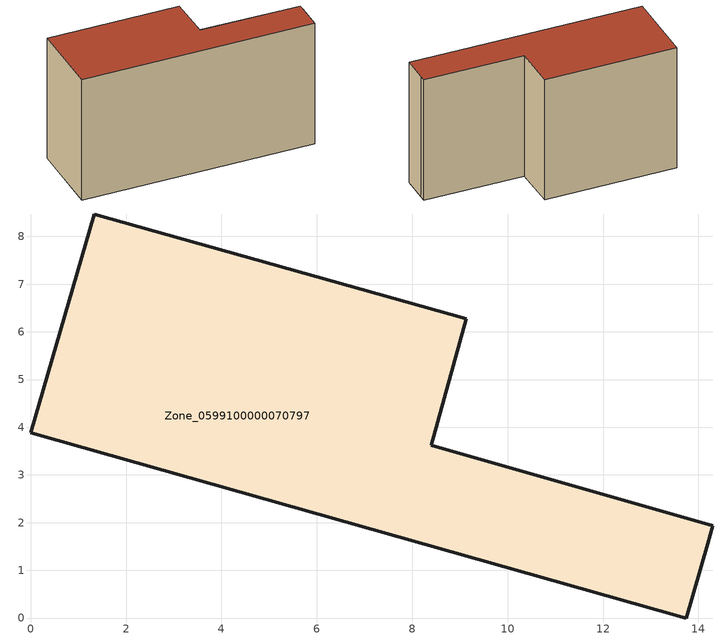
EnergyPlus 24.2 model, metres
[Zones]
Zone_0599100000070797
 floor ground (C_G): 0,3.89 1.34,8.47 9.13,6.28 8.4,3.62 14.3,1.93 14.19,1.56 13.74,0 z0
 wall outside (C_F): 1.34,8.47 0,3.89 13.74,0 14.19,1.56 14.3,1.93 8.4,3.62 9.13,6.28 1.34,8.47 z0:7.93
 roof outside (C_R): 14.19,1.56 14.3,1.93 8.4,3.62 9.13,6.28 1.34,8.47 0,3.89 13.74,0 z7.93
[BUILDING]
Pand.0599100000070797: North Axis=0; Terrain=City; Loads Convergence Tolerance Value=0.04; Temperature Convergence Tolerance Value=0.4; Solar Distribution=FullExterior; Maximum Number of Warmup Days=25; Minimum Number of Warmup Days=1
[Site:Location]
Rotterdam.The.Hague.AP_ZH_NLD Design_Conditions: Latitude=51.96; Longitude=4.45; Time Zone=1; Elevation=-4.5
[SITE:GROUNDTEMPERATURE:BUILDINGSURFACE]
18, 18, 18, 18, 18, 18, 18, 18, 18, 18, 18, 18
[MATERIAL] Thermal Absorptance=0.9; Solar Absorptance=0.7; Visible Absorptance=0.7
Name | Roughness | Thickness | Conductivity | Density | Specific Heat
G.TI.1946 | MediumSmooth | 0.15 | 1 | 540 | 1210
F.TI.1946 | Rough | 0.3 | 0.857143 | 1920 | 840
R.TI.1946 | MediumRough | 0.2 | 0.1 | 1500 | 1000
[CONSTRUCTION]
C_G: G.TI.1946
C_F: F.TI.1946
C_R: R.TI.1946
[ZONE]
Zone_0599100000070797: Type=1; Multiplier=1; Ceiling Height=Autocalculate; Volume=Autocalculate; Floor Area=autocalculate; Part of Total Floor Area=Yes
[ZONEINFILTRATION:DESIGNFLOWRATE]
Infil_Zone_0599100000070797: Zone or ZoneList or Space or SpaceList=Zone_0599100000070797; Schedule=AlwaysOn; Design Flow Rate Calculation Method=Flow/Area; Flow Rate per Floor Area=0.003; Constant Term Coefficient=1; Temperature Term Coefficient=0; Velocity Term Coefficient=0; Velocity Squared Term Coefficient=0
[HVACTEMPLATE:ZONE:IDEALLOADSAIRSYSTEM]
Zone_0599100000070797: Maximum Heating Supply Air Temperature=50; Minimum Cooling Supply Air Temperature=13; Maximum Heating Supply Air Humidity Ratio=0.0156; Minimum Cooling Supply Air Humidity Ratio=0.0077; Heating Limit=NoLimit; Cooling Limit=NoLimit; Dehumidification Control Type=ConstantSensibleHeatRatio; Cooling Sensible Heat Ratio=0.7; Dehumidification Setpoint=60; Humidification Control Type=None; Humidification Setpoint=30; Outdoor Air Method=None; Outdoor Air Flow Rate per Person=0.00944; Outdoor Air Flow Rate per Zone Floor Area=0; Outdoor Air Flow Rate per Zone=0; Demand Controlled Ventilation Type=None; Outdoor Air Economizer Type=NoEconomizer; Heat Recovery Type=None; Sensible Heat Recovery Effectiveness=0.7; Latent Heat Recovery Effectiveness=0.65
[ZONECONTROL:THERMOSTAT]
ThermostatControl_Zone_0599100000070797: Zone or ZoneList=Zone_0599100000070797; Control Type Schedule=DualSetpointControlType; Control 1=Thermostat_Zone_0599100000070797; Temperature Difference Between Cutout And Setpoint=0
[THERMOSTATSETPOINT:DUALSETPOINT]
Thermostat_Zone_0599100000070797: Heating Setpoint Temperature Schedule=HeatingSetpoint_Zone_0599100000070797; Cooling Setpoint Temperature Schedule=CoolingSetpoint_Zone_0599100000070797
[SCHEDULE:COMPACT]
HeatingSetpoint_Zone_0599100000070797: Through: 12/31, For: AllDays, Until: 24:00, 21
CoolingSetpoint_Zone_0599100000070797: Through: 12/31, For: AllDays, Until: 24:00, 24
DualSetpointControlType: Through: 12/31, For: AllDays, Until: 24:00, 4
AlwaysOn: Through: 12/31, For: AllDays, Until: 24:00, 1
